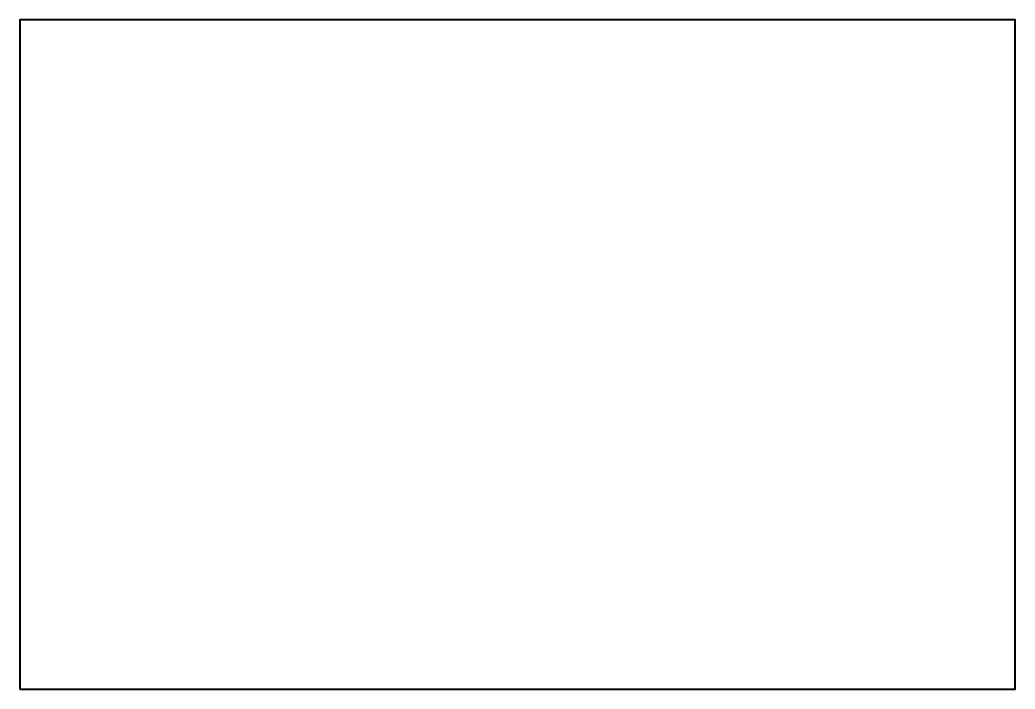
# Paper-space layout '275x185' of a CAD drawing. Header units: millimetres. Extents: x 6 to 281, y 7 to 192.
import ezdxf

# ---------------------------------------------------------------- set-up
doc = ezdxf.new("R2010")
doc.units = ezdxf.units.MM
doc.layers.add('剖切符号', color=7, linetype='Continuous', lineweight=60)
doc.layers.add('图框', color=7, linetype='Continuous', lineweight=40)

psp = doc.layouts.new('275x185')

# ---------------------------------------------------------------- linework, layer by layer
at = {"layer": '图框'}
psp.add_lwpolyline([(6.32, 7.3), (281.32, 7.3), (281.32, 192.3), (6.32, 192.3)], close=True, dxfattribs=at)

# ---------------------------------------------------------------- viewports
at = {"layer": '剖切符号'}
psp.add_viewport(center=(143.82, 99.8), size=(275, 185), view_center_point=(17693.4, 3031.68), view_height=277.3613, dxfattribs=at)

doc.saveas('drawing.dxf')
